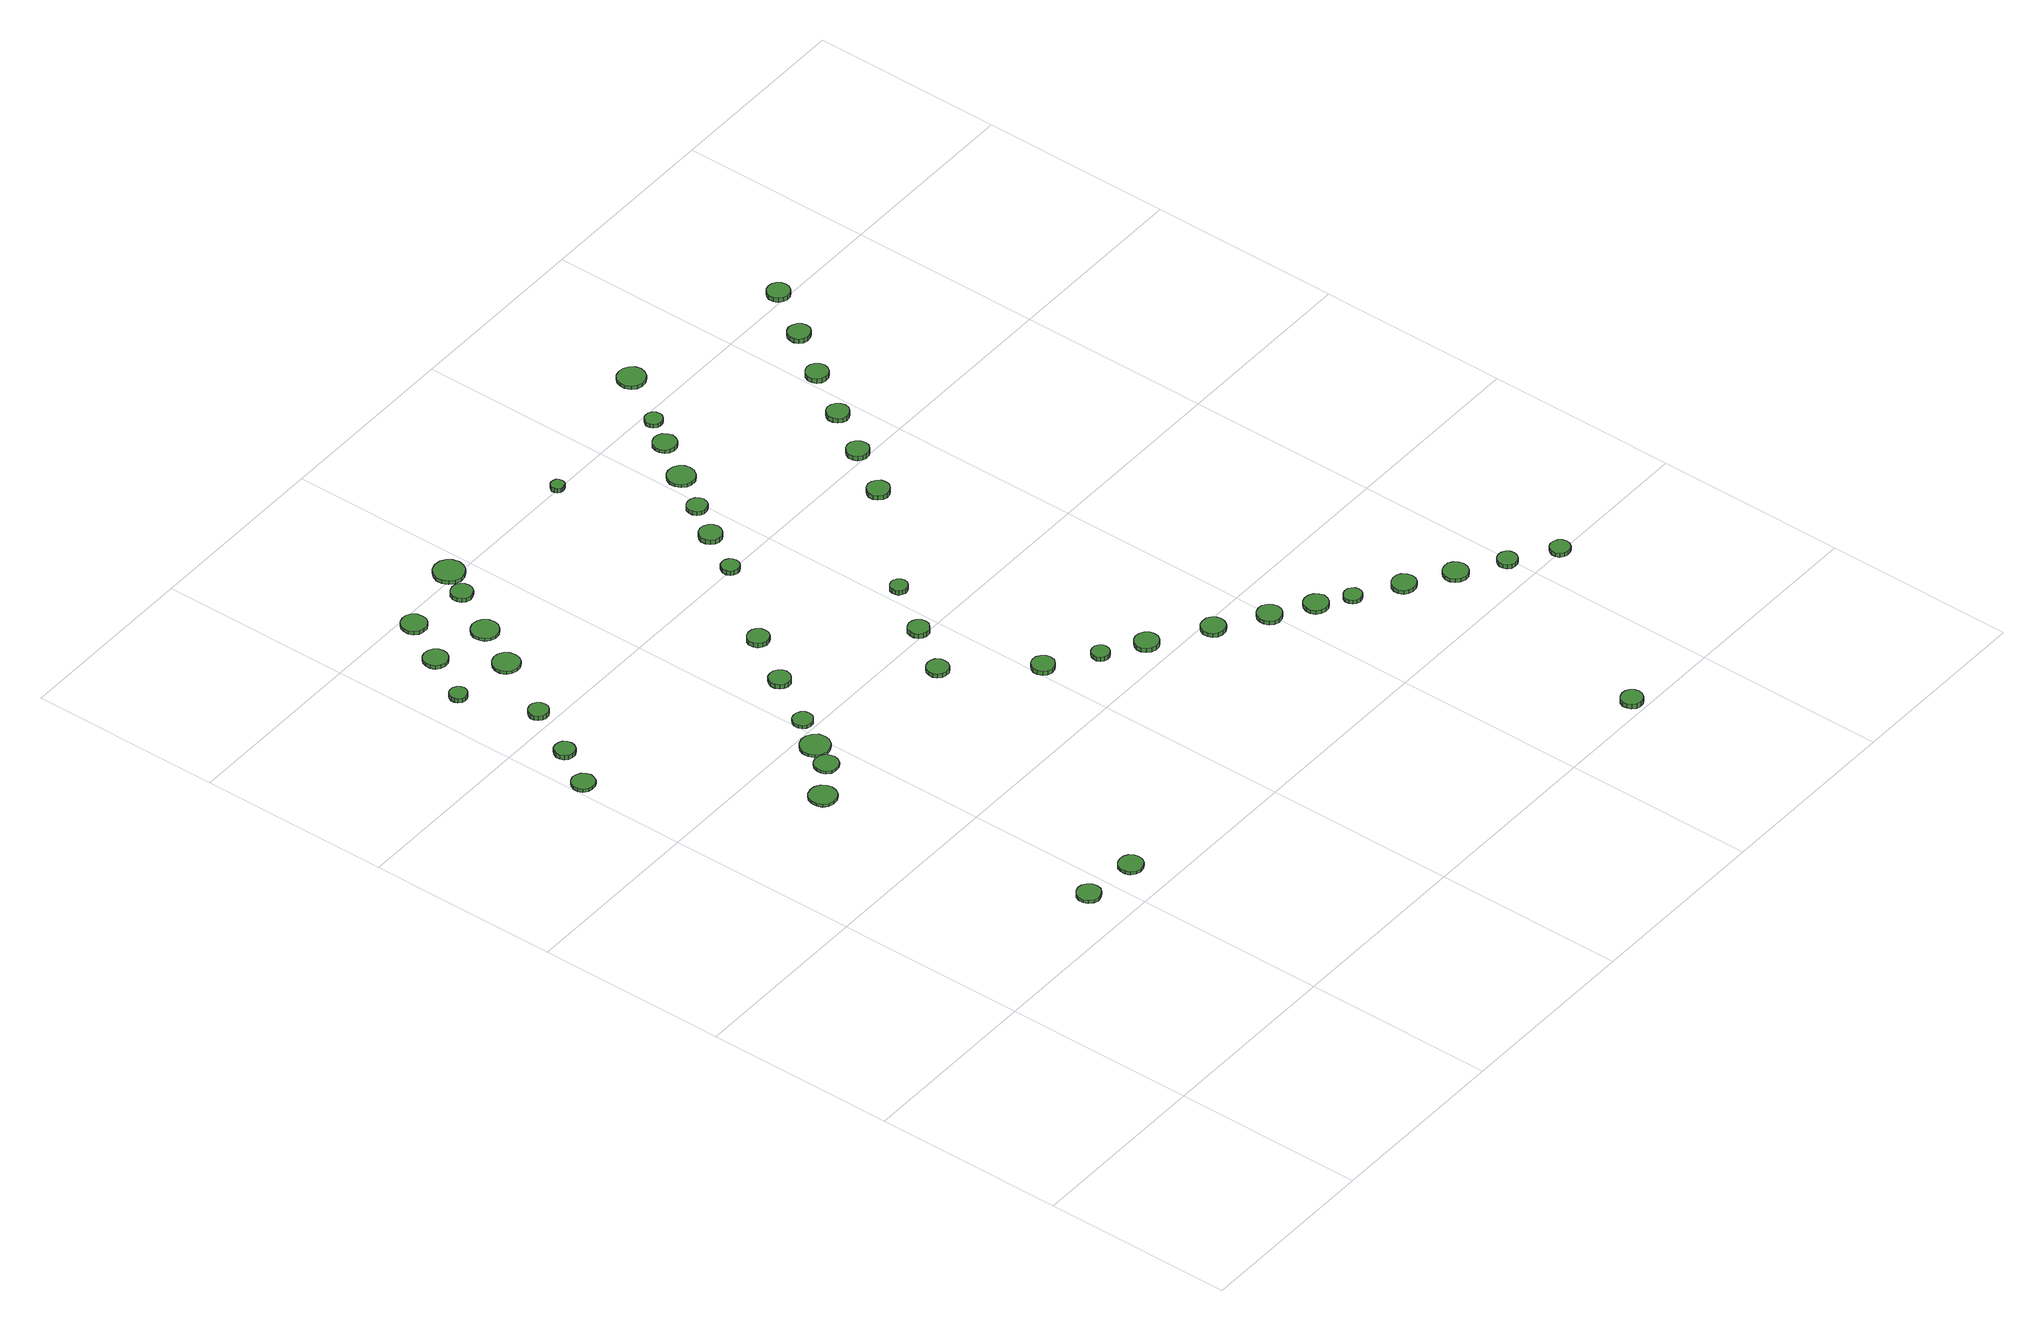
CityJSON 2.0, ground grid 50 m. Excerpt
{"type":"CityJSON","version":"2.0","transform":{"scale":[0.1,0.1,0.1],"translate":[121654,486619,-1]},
"CityObjects":{
"tree1":{"type":"SolitaryVegetationObject","attributes":{"function":"something"},"geometry":[{"type":"MultiSurface","lod":"1","boundaries":[[[0,1,2,3,4,5,6,7,8,9,10,11,12,13,14]],[[15,16,17,18,19,20,21,22,23,24,25,26,27,28,29]],[[0,29,28,1]],[[1,28,27,2]],[[2,27,26,3]],[[3,26,25,4]],[[4,25,24,5]],[[5,24,23,6]],[[6,23,22,7]],[[7,22,21,8]],[[8,21,20,9]],[[9,20,19,10]],[[10,19,18,11]],[[11,18,17,12]],[[12,17,16,13]],[[13,16,15,14]],[[14,15,29,0]]]}]},
"tree2":{"type":"SolitaryVegetationObject","attributes":{"function":"something"},"geometry":[{"type":"MultiSurface","lod":"1","boundaries":[[[30,31,32,33,34,35,36,37,38,39,40,41,42,43,44]],[[45,46,47,48,49,50,51,52,53,54,55,56,57,58,59]],[[30,59,58,31]],[[31,58,57,32]],[[32,57,56,33]],[[33,56,55,34]],[[34,55,54,35]],[[35,54,53,36]],[[36,53,52,37]],[[37,52,51,38]],[[38,51,50,39]],[[39,50,49,40]],[[40,49,48,41]],[[41,48,47,42]],[[42,47,46,43]],[[43,46,45,44]],[[44,45,59,30]]]}]},
"tree3":{"type":"SolitaryVegetationObject","attributes":{"function":"something"},"geometry":[{"type":"MultiSurface","lod":"1","boundaries":[[[60,61,62,63,64,65,66,67,68,69,70,71,72,73,74]],[[75,76,77,78,79,80,81,82,83,84,85,86,87,88,89]],[[60,89,88,61]],[[61,88,87,62]],[[62,87,86,63]],[[63,86,85,64]],[[64,85,84,65]],[[65,84,83,66]],[[66,83,82,67]],[[67,82,81,68]],[[68,81,80,69]],[[69,80,79,70]],[[70,79,78,71]],[[71,78,77,72]],[[72,77,76,73]],[[73,76,75,74]],[[74,75,89,60]]]}]},
"tree4":{"type":"SolitaryVegetationObject","attributes":{"function":"something"},"geometry":[{"type":"MultiSurface","lod":"1","boundaries":[[[90,91,92,93,94,95,96,97,98,99,100,101,102,103,104]],[[105,106,107,108,109,110,111,112,113,114,115,116,117,118,119]],[[90,119,118,91]],[[91,118,117,92]],[[92,117,116,93]],[[93,116,115,94]],[[94,115,114,95]],[[95,114,113,96]],[[96,113,112,97]],[[97,112,111,98]],[[98,111,110,99]],[[99,110,109,100]],[[100,109,108,101]],[[101,108,107,102]],[[102,107,106,103]],[[103,106,105,104]],[[104,105,119,90]]]}]},
"tree5":{"type":"SolitaryVegetationObject","attributes":{"function":"something"},"geometry":[{"type":"MultiSurface","lod":"1","boundaries":[[[120,121,122,123,124,125,126,127,128,129,130,131,132,133,134]],[[135,136,137,138,139,140,141,142,143,144,145,146,147,148,149]],[[120,149,148,121]],[[121,148,147,122]],[[122,147,146,123]],[[123,146,145,124]],[[124,145,144,125]],[[125,144,143,126]],[[126,143,142,127]],[[127,142,141,128]],[[128,141,140,129]],[[129,140,139,130]],[[130,139,138,131]],[[131,138,137,132]],[[132,137,136,133]],[[133,136,135,134]],[[134,135,149,120]]]}]},
"tree6":{"type":"SolitaryVegetationObject","attributes":{"function":"something"},"geometry":[{"type":"MultiSurface","lod":"1","boundaries":[[[150,151,152,153,154,155,156,157,158,159,160,161,162,163,164]],[[165,166,167,168,169,170,171,172,173,174,175,176,177,178,179]],[[150,179,178,151]],[[151,178,177,152]],[[152,177,176,153]],[[153,176,175,154]],[[154,175,174,155]],[[155,174,173,156]],[[156,173,172,157]],[[157,172,171,158]],[[158,171,170,159]],[[159,170,169,160]],[[160,169,168,161]],[[161,168,167,162]],[[162,167,166,163]],[[163,166,165,164]],[[164,165,179,150]]]}]},
"tree7":{"type":"SolitaryVegetationObject","attributes":{"function":"something"},"geometry":[{"type":"MultiSurface","lod":"1","boundaries":[[[180,181,182,183,184,185,186,187,188,189,190,191,192,193,194]],[[195,196,197,198,199,200,201,202,203,204,205,206,207,208,209]],[[180,209,208,181]],[[181,208,207,182]],[[182,207,206,183]],[[183,206,205,184]],[[184,205,204,185]],[[185,204,203,186]],[[186,203,202,187]],[[187,202,201,188]],[[188,201,200,189]],[[189,200,199,190]],[[190,199,198,191]],[[191,198,197,192]],[[192,197,196,193]],[[193,196,195,194]],[[194,195,209,180]]]}]},
"tree8":{"type":"SolitaryVegetationObject","attributes":{"function":"something"},"geometry":[{"type":"MultiSurface","lod":"1","boundaries":[[[210,211,212,213,214,215,216,217,218,219,220,221,222,223,224]],[[225,226,227,228,229,230,231,232,233,234,235,236,237,238,239]],[[210,239,238,211]],[[211,238,237,212]],[[212,237,236,213]],[[213,236,235,214]],[[214,235,234,215]],[[215,234,233,216]],[[216,233,232,217]],[[217,232,231,218]],[[218,231,230,219]],[[219,230,229,220]],[[220,229,228,221]],[[221,228,227,222]],[[222,227,226,223]],[[223,226,225,224]],[[224,225,239,210]]]}]},
"tree9":{"type":"SolitaryVegetationObject","attributes":{"function":"something"},"geometry":[{"type":"MultiSurface","lod":"1","boundaries":[[[240,241,242,243,244,245,246,247,248,249,250,251,252,253,254]],[[255,256,257,258,259,260,261,262,263,264,265,266,267,268,269]],[[240,269,268,241]],[[241,268,267,242]],[[242,267,266,243]],[[243,266,265,244]],[[244,265,264,245]],[[245,264,263,246]],[[246,263,262,247]],[[247,262,261,248]],[[248,261,260,249]],[[249,260,259,250]],[[250,259,258,251]],[[251,258,257,252]],[[252,257,256,253]],[[253,256,255,254]],[[254,255,269,240]]]}]},
"tree10":{"type":"SolitaryVegetationObject","attributes":{"function":"something"},"geometry":[{"type":"MultiSurface","lod":"1","boundaries":[[[270,271,272,273,274,275,276,277,278,279,280,281,282,283,284]],[[285,286,287,288,289,290,291,292,293,294,295,296,297,298,299]],[[270,299,298,271]],[[271,298,297,272]],[[272,297,296,273]],[[273,296,295,274]],[[274,295,294,275]],[[275,294,293,276]],[[276,293,292,277]],[[277,292,291,278]],[[278,291,290,279]],[[279,290,289,280]],[[280,289,288,281]],[[281,288,287,282]],[[282,287,286,283]],[[283,286,285,284]],[[284,285,299,270]]]}]},
"tree11":{"type":"SolitaryVegetationObject","attributes":{"function":"something"},"geometry":[{"type":"MultiSurface","lod":"1","boundaries":[[[300,301,302,303,304,305,306,307,308,309,310,311,312,313,314]],[[315,316,317,318,319,320,321,322,323,324,325,326,327,328,329]],[[300,329,328,301]],[[301,328,327,302]],[[302,327,326,303]],[[303,326,325,304]],[[304,325,324,305]],[[305,324,323,306]],[[306,323,322,307]],[[307,322,321,308]],[[308,321,320,309]],[[309,320,319,310]],[[310,319,318,311]],[[311,318,317,312]],[[312,317,316,313]],[[313,316,315,314]],[[314,315,329,300]]]}]},
"tree12":{"type":"SolitaryVegetationObject","attributes":{"function":"something"},"geometry":[{"type":"MultiSurface","lod":"1","boundaries":[[[330,331,332,333,334,335,336,337,338,339,340,341,342,343,344]],[[345,346,347,348,349,350,351,352,353,354,355,356,357,358,359]],[[330,359,358,331]],[[331,358,357,332]],[[332,357,356,333]],[[333,356,355,334]],[[334,355,354,335]],[[335,354,353,336]],[[336,353,352,337]],[[337,352,351,338]],[[338,351,350,339]],[[339,350,349,340]],[[340,349,348,341]],[[341,348,347,342]],[[342,347,346,343]],[[343,346,345,344]],[[344,345,359,330]]]}]},
"tree13":{"type":"SolitaryVegetationObject","attributes":{"function":"something"},"geometry":[{"type":"MultiSurface","lod":"1","boundaries":[[[360,361,362,363,364,365,366,367,368,369,370,371,372,373,374]],[[375,376,377,378,379,380,381,382,383,384,385,386,387,388,389]],[[360,389,388,361]],[[361,388,387,362]],[[362,387,386,363]],[[363,386,385,364]],[[364,385,384,365]],[[365,384,383,366]],[[366,383,382,367]],[[367,382,381,368]],[[368,381,380,369]],[[369,380,379,370]],[[370,379,378,371]],[[371,378,377,372]],[[372,377,376,373]],[[373,376,375,374]],[[374,375,389,360]]]}]},
"tree14":{"type":"SolitaryVegetationObject","attributes":{"function":"something"},"geometry":[{"type":"MultiSurface","lod":"1","boundaries":[[[390,391,392,393,394,395,396,397,398,399,400,401,402,403,404]],[[405,406,407,408,409,410,411,412,413,414,415,416,417,418,419]],[[390,419,418,391]],[[391,418,417,392]],[[392,417,416,393]],[[393,416,415,394]],[[394,415,414,395]],[[395,414,413,396]],[[396,413,412,397]],[[397,412,411,398]],[[398,411,410,399]],[[399,410,409,400]],[[400,409,408,401]],[[401,408,407,402]],[[402,407,406,403]],[[403,406,405,404]],[[404,405,419,390]]]}]},
"tree15":{"type":"SolitaryVegetationObject","attributes":{"function":"something"},"geometry":[{"type":"MultiSurface","lod":"1","boundaries":[[[420,421,422,423,424,425,426,427,428,429,430,431,432,433,434]],[[435,436,437,438,439,440,441,442,443,444,445,446,447,448,449]],[[420,449,448,421]],[[421,448,447,422]],[[422,447,446,423]],[[423,446,445,424]],[[424,445,444,425]],[[425,444,443,426]],[[426,443,442,427]],[[427,442,441,428]],[[428,441,440,429]],[[429,440,439,430]],[[430,439,438,431]],[[431,438,437,432]],[[432,437,436,433]],[[433,436,435,434]],[[434,435,449,420]]]}]},
"tree16":{"type":"SolitaryVegetationObject","attributes":{"function":"something"},"geometry":[{"type":"MultiSurface","lod":"1","boundaries":[[[450,451,452,453,454,455,456,457,458,459,460,461,462,463,464]],[[465,466,467,468,469,470,471,472,473,474,475,476,477,478,479]],[[450,479,478,451]],[[451,478,477,452]],[[452,477,476,453]],[[453,476,475,454]],[[454,475,474,455]],[[455,474,473,456]],[[456,473,472,457]],[[457,472,471,458]],[[458,471,470,459]],[[459,470,469,460]],[[460,469,468,461]],[[461,468,467,462]],[[462,467,466,463]],[[463,466,465,464]],[[464,465,479,450]]]}]},
"tree17":{"type":"SolitaryVegetationObject","attributes":{"function":"something"},"geometry":[{"type":"MultiSurface","lod":"1","boundaries":[[[480,481,482,483,484,485,486,487,488,489,490,491,492,493,494]],[[495,496,497,498,499,500,501,502,503,504,505,506,507,508,509]],[[480,509,508,481]],[[481,508,507,482]],[[482,507,506,483]],[[483,506,505,484]],[[484,505,504,485]],[[485,504,503,486]],[[486,503,502,487]],[[487,502,501,488]],[[488,501,500,489]],[[489,500,499,490]],[[490,499,498,491]],[[491,498,497,492]],[[492,497,496,493]],[[493,496,495,494]],[[494,495,509,480]]]}]},
"tree18":{"type":"SolitaryVegetationObject","attributes":{"function":"something"},"geometry":[{"type":"MultiSurface","lod":"1","boundaries":[[[510,511,512,513,514,515,516,517,518,519,520,521,522,523,524]],[[525,526,527,528,529,530,531,532,533,534,535,536,537,538,539]],[[510,539,538,511]],[[511,538,537,512]],[[512,537,536,513]],[[513,536,535,514]],[[514,535,534,515]],[[515,534,533,516]],[[516,533,532,517]],[[517,532,531,518]],[[518,531,530,519]],[[519,530,529,520]],[[520,529,528,521]],[[521,528,527,522]],[[522,527,526,523]],[[523,526,525,524]],[[524,525,539,510]]]}]},
"tree19":{"type":"SolitaryVegetationObject","attributes":{"function":"something"},"geometry":[{"type":"MultiSurface","lod":"1","boundaries":[[[540,541,542,543,544,545,546,547,548,549,550,551,552,553,554]],[[555,556,557,558,559,560,561,562,563,564,565,566,567,568,569]],[[540,569,568,541]],[[541,568,567,542]],[[542,567,566,543]],[[543,566,565,544]],[[544,565,564,545]],[[545,564,563,546]],[[546,563,562,547]],[[547,562,561,548]],[[548,561,560,549]],[[549,560,559,550]],[[550,559,558,551]],[[551,558,557,552]],[[552,557,556,553]],[[553,556,555,554]],[[554,555,569,540]]]}]},
"tree20":{"type":"SolitaryVegetationObject","attributes":{"function":"something"},"geometry":[{"type":"MultiSurface","lod":"1","boundaries":[[[570,571,572,573,574,575,576,577,578,579,580,581,582,583,584]],[[585,586,587,588,589,590,591,592,593,594,595,596,597,598,599]],[[570,599,598,571]],[[571,598,597,572]],[[572,597,596,573]],[[573,596,595,574]],[[574,595,594,575]],[[575,594,593,576]],[[576,593,592,577]],[[577,592,591,578]],[[578,591,590,579]],[[579,590,589,580]],[[580,589,588,581]],[[581,588,587,582]],[[582,587,586,583]],[[583,586,585,584]],[[584,585,599,570]]]}]},
"tree21":{"type":"SolitaryVegetationObject","attributes":{"function":"something"},"geometry":[{"type":"MultiSurface","lod":"1","boundaries":[[[600,601,602,603,604,605,606,607,608,609,610,611,612,613,614]],[[615,616,617,618,619,620,621,622,623,624,625,626,627,628,629]],[[600,629,628,601]],[[601,628,627,602]],[[602,627,626,603]],[[603,626,625,604]],[[604,625,624,605]],[[605,624,623,606]],[[606,623,622,607]],[[607,622,621,608]],[[608,621,620,609]],[[609,620,619,610]],[[610,619,618,611]],[[611,618,617,612]],[[612,617,616,613]],[[613,616,615,614]],[[614,615,629,600]]]}]},
"tree22":{"type":"SolitaryVegetationObject","attributes":{"function":"something"},"geometry":[{"type":"MultiSurface","lod":"1","boundaries":[[[630,631,632,633,634,635,636,637,638,639,640,641,642,643,644]],[[645,646,647,648,649,650,651,652,653,654,655,656,657,658,659]],[[630,659,658,631]],[[631,658,657,632]],[[632,657,656,633]],[[633,656,655,634]],[[634,655,654,635]],[[635,654,653,636]],[[636,653,652,637]],[[637,652,651,638]],[[638,651,650,639]],[[639,650,649,640]],[[640,649,648,641]],[[641,648,647,642]],[[642,647,646,643]],[[643,646,645,644]],[[644,645,659,630]]]}]},
"tree23":{"type":"SolitaryVegetationObject","attributes":{"function":"something"},"geometry":[{"type":"MultiSurface","lod":"1","boundaries":[[[660,661,662,663,664,665,666,667,668,669,670,671,672,673,674]],[[675,676,677,678,679,680,681,682,683,684,685,686,687,688,689]],[[660,689,688,661]],[[661,688,687,662]],[[662,687,686,663]],[[663,686,685,664]],[[664,685,684,665]],[[665,684,683,666]],[[666,683,682,667]],[[667,682,681,668]],[[668,681,680,669]],[[669,680,679,670]],[[670,679,678,671]],[[671,678,677,672]],[[672,677,676,673]],[[673,676,675,674]],[[674,675,689,660]]]}]},
"tree24":{"type":"SolitaryVegetationObject","attributes":{"function":"something"},"geometry":[{"type":"MultiSurface","lod":"1","boundaries":[[[690,691,692,693,694,695,696,697,698,699,700,701,702,703,704]],[[705,706,707,708,709,710,711,712,713,714,715,716,717,718,719]],[[690,719,718,691]],[[691,718,717,692]],[[692,717,716,693]],[[693,716,715,694]],[[694,715,714,695]],[[695,714,713,696]],[[696,713,712,697]],[[697,712,711,698]],[[698,711,710,699]],[[699,710,709,700]],[[700,709,708,701]],[[701,708,707,702]],[[702,707,706,703]],[[703,706,705,704]],[[704,705,719,690]]]}]},
"tree25":{"type":"SolitaryVegetationObject","attributes":{"function":"something"},"geometry":[{"type":"MultiSurface","lod":"1","boundaries":[[[720,721,722,723,724,725,726,727,728,729,730,731,732,733,734]],[[735,736,737,738,739,740,741,742,743,744,745,746,747,748,749]],[[720,749,748,721]],[[721,748,747,722]],[[722,747,746,723]],[[723,746,745,724]],[[724,745,744,725]],[[725,744,743,726]],[[726,743,742,727]],[[727,742,741,728]],[[728,741,740,729]],[[729,740,739,730]],[[730,739,738,731]],[[731,738,737,732]],[[732,737,736,733]],[[733,736,735,734]],[[734,735,749,720]]]}]},
"tree26":{"type":"SolitaryVegetationObject","attributes":{"function":"something"},"geometry":[{"type":"MultiSurface","lod":"1","boundaries":[[[750,751,752,753,754,755,756,757,758,759,760,761,762,763,764]],[[765,766,767,768,769,770,771,772,773,774,775,776,777,778,779]],[[750,779,778,751]],[[751,778,777,752]],[[752,777,776,753]],[[753,776,775,754]],[[754,775,774,755]],[[755,774,773,756]],[[756,773,772,757]],[[757,772,771,758]],[[758,771,770,759]],[[759,770,769,760]],[[760,769,768,761]],[[761,768,767,762]],[[762,767,766,763]],[[763,766,765,764]],[[764,765,779,750]]]}]},
"tree27":{"type":"SolitaryVegetationObject","attributes":{"function":"something"},"geometry":[{"type":"MultiSurface","lod":"1","boundaries":[[[780,781,782,783,784,785,786,787,788,789,790,791,792,793,794]],[[795,796,797,798,799,800,801,802,803,804,805,806,807,808,809]],[[780,809,808,781]],[[781,808,807,782]],[[782,807,806,783]],[[783,806,805,784]],[[784,805,804,785]],[[785,804,803,786]],[[786,803,802,787]],[[787,802,801,788]],[[788,801,800,789]],[[789,800,799,790]],[[790,799,798,791]],[[791,798,797,792]],[[792,797,796,793]],[[793,796,795,794]],[[794,795,809,780]]]}]},
"tree28":{"type":"SolitaryVegetationObject","attributes":{"function":"something"},"geometry":[{"type":"MultiSurface","lod":"1","boundaries":[[[810,811,812,813,814,815,816,817,818,819,820,821,822,823,824]],[[825,826,827,828,829,830,831,832,833,834,835,836,837,838,839]],[[810,839,838,811]],[[811,838,837,812]],[[812,837,836,813]],[[813,836,835,814]],[[814,835,834,815]],[[815,834,833,816]],[[816,833,832,817]],[[817,832,831,818]],[[818,831,830,819]],[[819,830,829,820]],[[820,829,828,821]],[[821,828,827,822]],[[822,827,826,823]],[[823,826,825,824]],[[824,825,839,810]]]}]},
"tree29":{"type":"SolitaryVegetationObject","attributes":{"function":"something"},"geometry":[{"type":"MultiSurface","lod":"1","boundaries":[[[840,841,842,843,844,845,846,847,848,849,850,851,852,853,854]],[[855,856,857,858,859,860,861,862,863,864,865,866,867,868,869]],[[840,869,868,841]],[[841,868,867,842]],[[842,867,866,843]],[[843,866,865,844]],[[844,865,864,845]],[[845,864,863,846]],[[846,863,862,847]],[[847,862,861,848]],[[848,861,860,849]],[[849,860,859,850]],[[850,859,858,851]],[[851,858,857,852]],[[852,857,856,853]],[[853,856,855,854]],[[854,855,869,840]]]}]},
"tree30":{"type":"SolitaryVegetationObject","attributes":{"function":"something"},"geometry":[{"type":"MultiSurface","lod":"1","boundaries":[[[870,871,872,873,874,875,876,877,878,879,880,881,882,883,884]],[[885,886,887,888,889,890,891,892,893,894,895,896,897,898,899]],[[870,899,898,871]],[[871,898,897,872]],[[872,897,896,873]],[[873,896,895,874]],[[874,895,894,875]],[[875,894,893,876]],[[876,893,892,877]],[[877,892,891,878]],[[878,891,890,879]],[[879,890,889,880]],[[880,889,888,881]],[[881,888,887,882]],[[882,887,886,883]],[[883,886,885,884]],[[884,885,899,870]]]}]},
"tree31":{"type":"SolitaryVegetationObject","attributes":{"function":"something"},"geometry":[{"type":"MultiSurface","lod":"1","boundaries":[[[900,901,902,903,904,905,906,907,908,909,910,911,912,913,914]],[[915,916,917,918,919,920,921,922,923,924,925,926,927,928,929]],[[900,929,928,901]],[[901,928,927,902]],[[902,927,926,903]],[[903,926,925,904]],[[904,925,924,905]],[[905,924,923,906]],[[906,923,922,907]],[[907,922,921,908]],[[908,921,920,909]],[[909,920,919,910]],[[910,919,918,911]],[[911,918,917,912]],[[912,917,916,913]],[[913,916,915,914]],[[914,915,929,900]]]}]},
"tree32":{"type":"SolitaryVegetationObject","attributes":{"function":"something"},"geometry":[{"type":"MultiSurface","lod":"1","boundaries":[[[930,931,932,933,934,935,936,937,938,939,940,941,942,943,944]],[[945,946,947,948,949,950,951,952,953,954,955,956,957,958,959]],[[930,959,958,931]],[[931,958,957,932]],[[932,957,956,933]],[[933,956,955,934]],[[934,955,954,935]],[[935,954,953,936]],[[936,953,952,937]],[[937,952,951,938]],[[938,951,950,939]],[[939,950,949,940]],[[940,949,948,941]],[[941,948,947,942]],[[942,947,946,943]],[[943,946,945,944]],[[944,945,959,930]]]}]},
"tree33":{"type":"SolitaryVegetationObject","attributes":{"function":"something"},"geometry":[{"type":"MultiSurface","lod":"1","boundaries":[[[960,961,962,963,964,965,966,967,968,969,970,971,972,973,974]],[[975,976,977,978,979,980,981,982,983,984,985,986,987,988,989]],[[960,989,988,961]],[[961,988,987,962]],[[962,987,986,963]],[[963,986,985,964]],[[964,985,984,965]],[[965,984,983,966]],[[966,983,982,967]],[[967,982,981,968]],[[968,981,980,969]],[[969,980,979,970]],[[970,979,978,971]],[[971,978,977,972]],[[972,977,976,973]],[[973,976,975,974]],[[974,975,989,960]]]}]},
"tree34":{"type":"SolitaryVegetationObject","attributes":{"function":"something"},"geometry":[{"type":"MultiSurface","lod":"1","boundaries":[[[990,991,992,993,994,995,996,997,998,999,1000,1001,1002,1003,1004]],[[1005,1006,1007,1008,1009,1010,1011,1012,1013,1014,1015,1016,1017,1018,1019]],[[990,1019,1018,991]],[[991,1018,1017,992]],[[992,1017,1016,993]],[[993,1016,1015,994]],[[994,1015,1014,995]],[[995,1014,1013,996]],[[996,1013,1012,997]],[[997,1012,1011,998]],[[998,1011,1010,999]],[[999,1010,1009,1000]],[[1000,1009,1008,1001]],[[1001,1008,1007,1002]],[[1002,1007,1006,1003]],[[1003,1006,1005,1004]],[[1004,1005,1019,990]]]}]},
"tree35":{"type":"SolitaryVegetationObject","attributes":{"function":"something"},"geometry":[{"type":"MultiSurface","lod":"1","boundaries":[[[1020,1021,1022,1023,1024,1025,1026,1027,1028,1029,1030,1031,1032,1033,1034]],[[1035,1036,1037,1038,1039,1040,1041,1042,1043,1044,1045,1046,1047,1048,1049]],[[1020,1049,1048,1021]],[[1021,1048,1047,1022]],[[1022,1047,1046,1023]],[[1023,1046,1045,1024]],[[1024,1045,1044,1025]],[[1025,1044,1043,1026]],[[1026,1043,1042,1027]],[[1027,1042,1041,1028]],[[1028,1041,1040,1029]],[[1029,1040,1039,1030]],[[1030,1039,1038,1031]],[[1031,1038,1037,1032]],[[1032,1037,1036,1033]],[[1033,1036,1035,1034]],[[1034,1035,1049,1020]]]}]},
"tree36":{"type":"SolitaryVegetationObject","attributes":{"function":"something"},"geometry":[{"type":"MultiSurface","lod":"1","boundaries":[[[1050,1051,1052,1053,1054,1055,1056,1057,1058,1059,1060,1061,1062,1063,1064]],[[1065,1066,1067,1068,1069,1070,1071,1072,1073,1074,1075,1076,1077,1078,1079]],[[1050,1079,1078,1051]],[[1051,1078,1077,1052]],[[1052,1077,1076,1053]],[[1053,1076,1075,1054]],[[1054,1075,1074,1055]],[[1055,1074,1073,1056]],[[1056,1073,1072,1057]],[[1057,1072,1071,1058]],[[1058,1071,1070,1059]],[[1059,1070,1069,1060]],[[1060,1069,1068,1061]],[[1061,1068,1067,1062]],[[1062,1067,1066,1063]],[[1063,1066,1065,1064]],[[1064,1065,1079,1050]]]}]},
"tree37":{"type":"SolitaryVegetationObject","attributes":{"function":"something"},"geometry":[{"type":"MultiSurface","lod":"1","boundaries":[[[1080,1081,1082,1083,1084,1085,1086,1087,1088,1089,1090,1091,1092,1093,1094]],[[1095,1096,1097,1098,1099,1100,1101,1102,1103,1104,1105,1106,1107,1108,1109]],[[1080,1109,1108,1081]],[[1081,1108,1107,1082]],[[1082,1107,1106,1083]],[[1083,1106,1105,1084]],[[1084,1105,1104,1085]],[[1085,1104,1103,1086]],[[1086,1103,1102,1087]],[[1087,1102,1101,1088]],[[1088,1101,1100,1089]],[[1089,1100,1099,1090]],[[1090,1099,1098,1091]],[[1091,1098,1097,1092]],[[1092,1097,1096,1093]],[[1093,1096,1095,1094]],[[1094,1095,1109,1080]]]}]},
"tree38":{"type":"SolitaryVegetationObject","attributes":{"function":"something"},"geometry":[{"type":"MultiSurface","lod":"1","boundaries":[[[1110,1111,1112,1113,1114,1115,1116,1117,1118,1119,1120,1121,1122,1123,1124]],[[1125,1126,1127,1128,1129,1130,1131,1132,1133,1134,1135,1136,1137,1138,1139]],[[1110,1139,1138,1111]],[[1111,1138,1137,1112]],[[1112,1137,1136,1113]],[[1113,1136,1135,1114]],[[1114,1135,1134,1115]],[[1115,1134,1133,1116]],[[1116,1133,1132,1117]],[[1117,1132,1131,1118]],[[1118,1131,1130,1119]],[[1119,1130,1129,1120]],[[1120,1129,1128,1121]],[[1121,1128,1127,1122]],[[1122,1127,1126,1123]],[[1123,1126,1125,1124]],[[1124,1125,1139,1110]]]}]},
"tree39":{"type":"SolitaryVegetationObject","attributes":{"function":"something"},"geometry":[{"type":"MultiSurface","lod":"1","boundaries":[[[1140,1141,1142,1143,1144,1145,1146,1147,1148,1149,1150,1151,1152,1153,1154]],[[1155,1156,1157,1158,1159,1160,1161,1162,1163,1164,1165,1166,1167,1168,1169]],[[1140,1169,1168,1141]],[[1141,1168,1167,1142]],[[1142,1167,1166,1143]],[[1143,1166,1165,1144]],[[1144,1165,1164,1145]],[[1145,1164,1163,1146]],[[1146,1163,1162,1147]],[[1147,1162,1161,1148]],[[1148,1161,1160,1149]],[[1149,1160,1159,1150]],[[1150,1159,1158,1151]],[[1151,1158,1157,1152]],[[1152,1157,1156,1153]],[[1153,1156,1155,1154]],[[1154,1155,1169,1140]]]}]},
"tree40":{"type":"SolitaryVegetationObject","attributes":{"function":"something"},"geometry":[{"type":"MultiSurface","lod":"1","boundaries":[[[1170,1171,1172,1173,1174,1175,1176,1177,1178,1179,1180,1181,1182,1183,1184]],[[1185,1186,1187,1188,1189,1190,1191,1192,1193,1194,1195,1196,1197,1198,1199]],[[1170,1199,1198,1171]],[[1171,1198,1197,1172]],[[1172,1197,1196,1173]],[[1173,1196,1195,1174]],[[1174,1195,1194,1175]],[[1175,1194,1193,1176]],[[1176,1193,1192,1177]],[[1177,1192,1191,1178]],[[1178,1191,1190,1179]],[[1179,1190,1189,1180]],[[1180,1189,1188,1181]],[[1181,1188,1187,1182]],[[1182,1187,1186,1183]],[[1183,1186,1185,1184]],[[1184,1185,1199,1170]]]}]},
"tree41":{"type":"SolitaryVegetationObject","attributes":{"function":"something"},"geometry":[{"type":"MultiSurface","lod":"1","boundaries":[[[1200,1201,1202,1203,1204,1205,1206,1207,1208,1209,1210,1211,1212,1213,1214]],[[1215,1216,1217,1218,1219,1220,1221,1222,1223,1224,1225,1226,1227,1228,1229]],[[1200,1229,1228,1201]],[[1201,1228,1227,1202]],[[1202,1227,1226,1203]],[[1203,1226,1225,1204]],[[1204,1225,1224,1205]],[[1205,1224,1223,1206]],[[1206,1223,1222,1207]],[[1207,1222,1221,1208]],[[1208,1221,1220,1209]],[[1209,1220,1219,1210]],[[1210,1219,1218,1211]],[[1211,1218,1217,1212]],[[1212,1217,1216,1213]],[[1213,1216,1215,1214]],[[1214,1215,1229,1200]]]}]},
"tree42":{"type":"SolitaryVegetationObject","attributes":{"function":"something"},"geometry":[{"type":"MultiSurface","lod":"1","boundaries":[[[1230,1231,1232,1233,1234,1235,1236,1237,1238,1239,1240,1241,1242,1243,1244]],[[1245,1246,1247,1248,1249,1250,1251,1252,1253,1254,1255,1256,1257,1258,1259]],[[1230,1259,1258,1231]],[[1231,1258,1257,1232]],[[1232,1257,1256,1233]],[[1233,1256,1255,1234]],[[1234,1255,1254,1235]],[[1235,1254,1253,1236]],[[1236,1253,1252,1237]],[[1237,1252,1251,1238]],[[1238,1251,1250,1239]],[[1239,1250,1249,1240]],[[1240,1249,1248,1241]],[[1241,1248,1247,1242]],[[1242,1247,1246,1243]],[[1243,1246,1245,1244]],[[1244,1245,1259,1230]]]}]},
"tree43":{"type":"SolitaryVegetationObject","attributes":{"function":"something"},"geometry":[{"type":"MultiSurface","lod":"1","boundaries":[[[1260,1261,1262,1263,1264,1265,1266,1267,1268,1269,1270,1271,1272,1273,1274]],[[1275,1276,1277,1278,1279,1280,1281,1282,1283,1284,1285,1286,1287,1288,1289]],[[1260,1289,1288,1261]],[[1261,1288,1287,1262]],[[1262,1287,1286,1263]],[[1263,1286,1285,1264]],[[1264,1285,1284,1265]],[[1265,1284,1283,1266]],[[1266,1283,1282,1267]],[[1267,1282,1281,1268]],[[1268,1281,1280,1269]],[[1269,1280,1279,1270]],[[1270,1279,1278,1271]],[[1271,1278,1277,1272]],[[1272,1277,1276,1273]],[[1273,1276,1275,1274]],[[1274,1275,1289,1260]]]}]},
"tree44":{"type":"SolitaryVegetationObject","attributes":{"function":"something"},"geometry":[{"type":"MultiSurface","lod":"1","boundaries":[[[1290,1291,1292,1293,1294,1295,1296,1297,1298,1299,1300,1301,1302,1303,1304]],[[1305,1306,1307,1308,1309,1310,1311,1312,1313,1314,1315,1316,1317,1318,1319]],[[1290,1319,1318,1291]],[[1291,1318,1317,1292]],[[1292,1317,1316,1293]],[[1293,1316,1315,1294]],[[1294,1315,1314,1295]],[[1295,1314,1313,1296]],[[1296,1313,1312,1297]],[[1297,1312,1311,1298]],[[1298,1311,1310,1299]],[[1299,1310,1309,1300]],[[1300,1309,1308,1301]],[[1301,1308,1307,1302]],[[1302,1307,1306,1303]],[[1303,1306,1305,1304]],[[1304,1305,1319,1290]]]}]},
"tree45":{"type":"SolitaryVegetationObject","attributes":{"function":"something"},"geometry":[{"type":"MultiSurface","lod":"1","boundaries":[[[1320,1321,1322,1323,1324,1325,1326,1327,1328,1329,1330,1331,1332,1333,1334]],[[1335,1336,1337,1338,1339,1340,1341,1342,1343,1344,1345,1346,1347,1348,1349]],[[1320,1349,1348,1321]],[[1321,1348,1347,1322]],[[1322,1347,1346,1323]],[[1323,1346,1345,1324]],[[1324,1345,1344,1325]],[[1325,1344,1343,1326]],[[1326,1343,1342,1327]],[[1327,1342,1341,1328]],[[1328,1341,1340,1329]],[[1329,1340,1339,1330]],[[1330,1339,1338,1331]],[[1331,1338,1337,1332]],[[1332,1337,1336,1333]],[[1333,1336,1335,1334]],[[1334,1335,1349,1320]]]}]},
"tree46":{"type":"SolitaryVegetationObject","attributes":{"function":"something"},"geometry":[{"type":"MultiSurface","lod":"1","boundaries":[[[1350,1351,1352,1353,1354,1355,1356,1357,1358,1359,1360,1361,1362,1363,1364]],[[1365,1366,1367,1368,1369,1370,1371,1372,1373,1374,1375,1376,1377,1378,1379]],[[1350,1379,1378,1351]],[[1351,1378,1377,1352]],[[1352,1377,1376,1353]],[[1353,1376,1375,1354]],[[1354,1375,1374,1355]],[[1355,1374,1373,1356]],[[1356,1373,1372,1357]],[[1357,1372,1371,1358]],[[1358,1371,1370,1359]],[[1359,1370,1369,1360]],[[1360,1369,1368,1361]],[[1361,1368,1367,1362]],[[1362,1367,1366,1363]],[[1363,1366,1365,1364]],[[1364,1365,1379,1350]]]}]},
"tree47":{"type":"SolitaryVegetationObject","attributes":{"function":"something"},"geometry":[{"type":"MultiSurface","lod":"1","boundaries":[[[1380,1381,1382,1383,1384,1385,1386,1387,1388,1389,1390,1391,1392,1393,1394]],[[1395,1396,1397,1398,1399,1400,1401,1402,1403,1404,1405,1406,1407,1408,1409]],[[1380,1409,1408,1381]],[[1381,1408,1407,1382]],[[1382,1407,1406,1383]],[[1383,1406,1405,1384]],[[1384,1405,1404,1385]],[[1385,1404,1403,1386]],[[1386,1403,1402,1387]],[[1387,1402,1401,1388]],[[1388,1401,1400,1389]],[[1389,1400,1399,1390]],[[1390,1399,1398,1391]],[[1391,1398,1397,1392]],[[1392,1397,1396,1393]],[[1393,1396,1395,1394]],[[1394,1395,1409,1380]]]}]}
},
"vertices":[
[61,1802,17],[58,1814,17],[51,1824,17],[41,1830,17],[28,1832,17],[17,1828,17],[7,1819,17],[2,1808,17],[2,1796,17],[7,1785,17],[17,1776,17],[28,1773,17],[41,1774,17],[51,1780,17],[58,1790,17],[58,1790,8],[51,1780,8],[41,1774,8],[28,1773,8],[17,1776,8],[7,1785,8],[2,1796,8],[2,1808,8],[7,1819,8],[17,1828,8],[28,1832,8],[41,1830,8],[51,1824,8],[58,1814,8],[61,1802,8],
[469,619,17],[467,631,17],[459,641,17],[448,648,17],[436,649,17],[424,645,17],[414,637,17],[409,625,17],[409,612,17],[414,601,17],[424,592,17],[436,588,17],[448,590,17],[459,596,17],[467,606,17],[467,606,8],[459,596,8],[448,590,8],[436,588,8],[424,592,8],[414,601,8],[409,612,8],[409,625,8],[414,637,8],[424,645,8],[436,649,8],[448,648,8],[459,641,8],[467,631,8],[469,619,8],
[118,1904,24],[115,1915,24],[109,1924,24],[99,1929,24],[89,1930,24],[78,1927,24],[70,1919,24],[66,1909,24],[66,1899,24],[70,1889,24],[78,1881,24],[89,1878,24],[99,1879,24],[109,1884,24],[115,1893,24],[115,1893,11],[109,1884,11],[99,1879,11],[89,1878,11],[78,1881,11],[70,1889,11],[66,1899,11],[66,1909,11],[70,1919,11],[78,1927,11],[89,1930,11],[99,1929,11],[109,1924,11],[115,1915,11],[118,1904,11],
[371,1327,17],[368,1341,17],[360,1353,17],[347,1361,17],[332,1362,17],[318,1358,17],[307,1348,17],[302,1334,17],[302,1320,17],[307,1306,17],[318,1297,17],[332,1292,17],[347,1294,17],[360,1301,17],[368,1313,17],[368,1313,9],[360,1301,9],[347,1294,9],[332,1292,9],[318,1297,9],[307,1306,9],[302,1320,9],[302,1334,9],[307,1348,9],[318,1358,9],[332,1362,9],[347,1361,9],[360,1353,9],[368,1341,9],[371,1327,9],
[612,604,17],[610,617,17],[602,628,17],[591,634,17],[578,635,17],[566,631,17],[556,623,17],[551,611,17],[551,598,17],[556,586,17],[566,577,17],[578,573,17],[591,575,17],[602,581,17],[610,592,17],[610,592,8],[602,581,8],[591,575,8],[578,573,8],[566,577,8],[556,586,8],[551,598,8],[551,611,8],[556,623,8],[566,631,8],[578,635,8],[591,634,8],[602,628,8],[610,617,8],[612,604,8],
[125,2228,20],[123,2237,20],[117,2244,20],[109,2249,20],[100,2250,20],[91,2247,20],[84,2241,20],[81,2232,20],[81,2223,20],[84,2215,20],[91,2208,20],[100,2206,20],[109,2207,20],[117,2211,20],[123,2219,20],[123,2219,7],[117,2211,7],[109,2207,7],[100,2206,7],[91,2208,7],[84,2215,7],[81,2223,7],[81,2232,7],[84,2241,7],[91,2247,7],[100,2250,7],[109,2249,7],[117,2244,7],[123,2237,7],[125,2228,7],
[190,2038,25],[188,2049,25],[182,2057,25],[172,2063,25],[162,2064,25],[152,2060,25],[144,2053,25],[139,2043,25],[139,2033,25],[144,2023,25],[152,2016,25],[162,2013,25],[172,2014,25],[182,2019,25],[188,2028,25],[188,2028,12],[182,2019,12],[172,2014,12],[162,2013,12],[152,2016,12],[144,2023,12],[139,2033,12],[139,2043,12],[144,2053,12],[152,2060,12],[162,2064,12],[172,2063,12],[182,2057,12],[188,2049,12],[190,2038,12],
[464,1392,15],[461,1405,15],[454,1415,15],[443,1421,15],[430,1423,15],[418,1419,15],[408,1410,15],[403,1398,15],[403,1386,15],[408,1374,15],[418,1365,15],[430,1362,15],[443,1363,15],[454,1369,15],[461,1380,15],[461,1380,8],[454,1369,8],[443,1363,8],[430,1362,8],[418,1365,8],[408,1374,8],[403,1386,8],[403,1398,8],[408,1410,8],[418,1419,8],[430,1423,8],[443,1421,8],[454,1415,8],[461,1405,8],[464,1392,8],
[204,2350,17],[202,2362,17],[194,2373,17],[183,2379,17],[170,2381,17],[158,2377,17],[148,2368,17],[143,2356,17],[143,2343,17],[148,2331,17],[158,2323,17],[170,2319,17],[183,2320,17],[194,2327,17],[202,2337,17],[202,2337,7],[194,2327,7],[183,2320,7],[170,2319,7],[158,2323,7],[148,2331,7],[143,2343,7],[143,2356,7],[148,2368,7],[158,2377,7],[170,2381,7],[183,2379,7],[194,2373,7],[202,2362,7],[204,2350,7],
[507,1453,16],[504,1469,16],[494,1481,16],[481,1489,16],[465,1491,16],[450,1486,16],[438,1475,16],[432,1461,16],[432,1445,16],[438,1431,16],[450,1420,16],[465,1415,16],[481,1417,16],[494,1425,16],[504,1438,16],[504,1438,8],[494,1425,8],[481,1417,8],[465,1415,8],[450,1420,8],[438,1431,8],[432,1445,8],[432,1461,8],[438,1475,8],[450,1486,8],[465,1491,8],[481,1489,8],[494,1481,8],[504,1469,8],[507,1453,8],
[297,2209,16],[294,2223,16],[286,2235,16],[273,2242,16],[259,2244,16],[245,2239,16],[234,2229,16],[228,2216,16],[228,2202,16],[234,2188,16],[245,2179,16],[259,2174,16],[273,2176,16],[286,2183,16],[294,2195,16],[294,2195,8],[286,2183,8],[273,2176,8],[259,2174,8],[245,2179,8],[234,2188,8],[228,2202,8],[228,2216,8],[234,2229,8],[245,2239,8],[259,2244,8],[273,2242,8],[286,2235,8],[294,2223,8],[297,2209,8],
[274,2467,16],[272,2480,16],[264,2491,16],[252,2498,16],[239,2499,16],[226,2495,16],[216,2486,16],[211,2474,16],[211,2460,16],[216,2448,16],[226,2439,16],[239,2435,16],[252,2436,16],[264,2443,16],[272,2454,16],[272,2454,6],[264,2443,6],[252,2436,6],[239,2435,6],[226,2439,6],[216,2448,6],[211,2460,6],[211,2474,6],[216,2486,6],[226,2495,6],[239,2499,6],[252,2498,6],[264,2491,6],[272,2480,6],[274,2467,6],
[550,1533,17],[548,1543,17],[541,1552,17],[532,1557,17],[521,1558,17],[511,1555,17],[503,1548,17],[499,1538,17],[499,1527,17],[503,1518,17],[511,1510,17],[521,1507,17],[532,1508,17],[541,1514,17],[548,1522,17],[548,1522,8],[541,1514,8],[532,1508,8],[521,1507,8],[511,1510,8],[503,1518,8],[499,1527,8],[499,1538,8],[503,1548,8],[511,1555,8],[521,1558,8],[532,1557,8],[541,1552,8],[548,1543,8],[550,1533,8],
[362,2322,15],[359,2336,15],[350,2348,15],[338,2355,15],[323,2357,15],[310,2352,15],[299,2342,15],[293,2329,15],[293,2315,15],[299,2301,15],[310,2292,15],[323,2287,15],[338,2289,15],[350,2296,15],[359,2308,15],[359,2308,7],[350,2296,7],[338,2289,7],[323,2287,7],[310,2292,7],[299,2301,7],[293,2315,7],[293,2329,7],[299,2342,7],[310,2352,7],[323,2357,7],[338,2355,7],[350,2348,7],[359,2336,7],[362,2322,7],
[634,1664,21],[631,1675,21],[624,1684,21],[615,1690,21],[603,1691,21],[592,1688,21],[584,1680,21],[579,1669,21],[579,1658,21],[584,1647,21],[592,1640,21],[603,1636,21],[615,1637,21],[624,1643,21],[631,1652,21],[631,1652,8],[624,1643,8],[615,1637,8],[603,1636,8],[592,1640,8],[584,1647,8],[579,1658,8],[579,1669,8],[584,1680,8],[592,1688,8],[603,1691,8],[615,1690,8],[624,1684,8],[631,1675,8],[634,1664,8],
[428,2447,17],[426,2458,17],[419,2468,17],[409,2474,17],[397,2475,17],[386,2471,17],[378,2464,17],[373,2453,17],[373,2441,17],[378,2431,17],[386,2423,17],[397,2419,17],[409,2421,17],[419,2426,17],[426,2436,17],[426,2436,6],[419,2426,6],[409,2421,6],[397,2419,6],[386,2423,6],[378,2431,6],[373,2441,6],[373,2453,6],[378,2464,6],[386,2471,6],[397,2475,6],[409,2474,6],[419,2468,6],[426,2458,6],[428,2447,6],
[481,2517,17],[477,2533,17],[468,2546,17],[454,2554,17],[437,2556,17],[422,2551,17],[410,2540,17],[403,2525,17],[403,2509,17],[410,2494,17],[422,2483,17],[437,2478,17],[454,2480,17],[468,2488,17],[477,2501,17],[477,2501,6],[468,2488,6],[454,2480,6],[437,2478,6],[422,2483,6],[410,2494,6],[403,2509,6],[403,2525,6],[410,2540,6],[422,2551,6],[437,2556,6],[454,2554,6],[468,2546,6],[477,2533,6],[481,2517,6],
[714,1790,28],[712,1801,28],[705,1810,28],[695,1816,28],[684,1817,28],[673,1814,28],[664,1806,28],[659,1796,28],[659,1784,28],[664,1774,28],[673,1766,28],[684,1762,28],[695,1764,28],[705,1769,28],[712,1779,28],[712,1779,15],[705,1769,15],[695,1764,15],[684,1762,15],[673,1766,15],[664,1774,15],[659,1784,15],[659,1796,15],[664,1806,15],[673,1814,15],[684,1817,15],[695,1816,15],[705,1810,15],[712,1801,15],[714,1790,15],
[893,1396,19],[891,1407,19],[884,1417,19],[874,1422,19],[862,1424,19],[851,1420,19],[842,1412,19],[838,1402,19],[838,1390,19],[842,1379,19],[851,1372,19],[862,1368,19],[874,1369,19],[884,1375,19],[891,1384,19],[891,1384,7],[884,1375,7],[874,1369,7],[862,1368,7],[851,1372,7],[842,1379,7],[838,1390,7],[838,1402,7],[842,1412,7],[851,1420,7],[862,1424,7],[874,1422,7],[884,1417,7],[891,1407,7],[893,1396,7],
[1054,1207,19],[1052,1219,19],[1044,1229,19],[1034,1235,19],[1021,1236,19],[1010,1232,19],[1001,1224,19],[996,1213,19],[996,1201,19],[1001,1189,19],[1010,1181,19],[1021,1177,19],[1034,1179,19],[1044,1185,19],[1052,1195,19],[1052,1195,7],[1044,1185,7],[1034,1179,7],[1021,1177,7],[1010,1181,7],[1001,1189,7],[996,1201,7],[996,1213,7],[1001,1224,7],[1010,1232,7],[1021,1236,7],[1034,1235,7],[1044,1229,7],[1052,1219,7],[1054,1207,7],
[977,1518,20],[975,1529,20],[968,1538,20],[959,1543,20],[947,1545,20],[937,1541,20],[928,1534,20],[924,1523,20],[924,1512,20],[928,1502,20],[937,1494,20],[947,1491,20],[959,1492,20],[968,1498,20],[975,1507,20],[975,1507,7],[968,1498,7],[959,1492,7],[947,1491,7],[937,1494,7],[928,1502,7],[924,1512,7],[924,1523,7],[928,1534,7],[937,1541,7],[947,1545,7],[959,1543,7],[968,1538,7],[975,1529,7],[977,1518,7],
[871,1997,30],[869,2006,30],[863,2014,30],[855,2019,30],[846,2020,30],[836,2017,30],[829,2010,30],[826,2002,30],[826,1992,30],[829,1983,30],[836,1977,30],[846,1974,30],[855,1975,30],[863,1980,30],[869,1987,30],[869,1987,17],[863,1980,17],[855,1975,17],[846,1974,17],[836,1977,17],[829,1983,17],[826,1992,17],[826,2002,17],[829,2010,17],[836,2017,17],[846,2020,17],[855,2019,17],[863,2014,17],[869,2006,17],[871,1997,17],
[1165,1127,19],[1163,1136,19],[1158,1144,19],[1149,1149,19],[1140,1150,19],[1131,1147,19],[1124,1140,19],[1120,1132,19],[1120,1122,19],[1124,1114,19],[1131,1107,19],[1140,1104,19],[1149,1105,19],[1158,1110,19],[1163,1118,19],[1163,1118,7],[1158,1110,7],[1149,1105,7],[1140,1104,7],[1131,1107,7],[1124,1114,7],[1120,1122,7],[1120,1132,7],[1124,1140,7],[1131,1147,7],[1140,1150,7],[1149,1149,7],[1158,1144,7],[1163,1136,7],[1165,1127,7],
[1060,1644,24],[1059,1653,24],[1053,1660,24],[1045,1665,24],[1036,1666,24],[1027,1663,24],[1020,1657,24],[1017,1649,24],[1017,1639,24],[1020,1631,24],[1027,1625,24],[1036,1622,24],[1045,1623,24],[1053,1628,24],[1059,1635,24],[1059,1635,11],[1053,1628,11],[1045,1623,11],[1036,1622,11],[1027,1625,11],[1020,1631,11],[1017,1639,11],[1017,1649,11],[1020,1657,11],[1027,1663,11],[1036,1666,11],[1045,1665,11],[1053,1660,11],[1059,1653,11],[1060,1644,11],
[950,2112,21],[947,2124,21],[940,2134,21],[929,2140,21],[917,2141,21],[906,2137,21],[897,2129,21],[892,2118,21],[892,2106,21],[897,2095,21],[906,2087,21],[917,2083,21],[929,2084,21],[940,2090,21],[947,2100,21],[947,2100,8],[940,2090,8],[929,2084,8],[917,2083,8],[906,2087,8],[897,2095,8],[892,2106,8],[892,2118,8],[897,2129,8],[906,2137,8],[917,2141,8],[929,2140,8],[940,2134,8],[947,2124,8],[950,2112,8],
[1270,1065,19],[1268,1078,19],[1260,1088,19],[1249,1094,19],[1236,1096,19],[1224,1092,19],[1215,1083,19],[1209,1071,19],[1209,1059,19],[1215,1047,19],[1224,1039,19],[1236,1035,19],[1249,1036,19],[1260,1042,19],[1268,1053,19],[1268,1053,7],[1260,1042,7],[1249,1036,7],[1236,1035,7],[1224,1039,7],[1215,1047,7],[1209,1059,7],[1209,1071,7],[1215,1083,7],[1224,1092,7],[1236,1096,7],[1249,1094,7],[1260,1088,7],[1268,1078,7],[1270,1065,7],
[856,2502,22],[855,2509,22],[851,2515,22],[844,2518,22],[837,2519,22],[831,2517,22],[825,2512,22],[822,2506,22],[822,2499,22],[825,2492,22],[831,2487,22],[837,2485,22],[844,2486,22],[851,2489,22],[855,2495,22],[855,2495,9],[851,2489,9],[844,2486,9],[837,2485,9],[831,2487,9],[825,2492,9],[822,2499,9],[822,2506,9],[825,2512,9],[831,2517,9],[837,2519,9],[844,2518,9],[851,2515,9],[855,2509,9],[856,2502,9],
[1010,2201,17],[1008,2211,17],[1002,2220,17],[992,2225,17],[981,2226,17],[971,2223,17],[963,2216,17],[959,2206,17],[959,2195,17],[963,2185,17],[971,2178,17],[981,2175,17],[992,2176,17],[1002,2181,17],[1008,2190,17],[1008,2190,6],[1002,2181,6],[992,2176,6],[981,2175,6],[971,2178,6],[963,2185,6],[959,2195,6],[959,2206,6],[963,2216,6],[971,2223,6],[981,2226,6],[992,2225,6],[1002,2220,6],[1008,2211,6],[1010,2201,6],
[1408,974,20],[1405,986,20],[1398,997,20],[1387,1003,20],[1374,1004,20],[1362,1001,20],[1352,992,20],[1347,980,20],[1347,968,20],[1352,956,20],[1362,948,20],[1374,944,20],[1387,945,20],[1398,951,20],[1405,962,20],[1405,962,8],[1398,951,8],[1387,945,8],[1374,944,8],[1362,948,8],[1352,956,8],[1347,968,8],[1347,980,8],[1352,992,8],[1362,1001,8],[1374,1004,8],[1387,1003,8],[1398,997,8],[1405,986,8],[1408,974,8],
[1083,2297,15],[1080,2311,15],[1072,2323,15],[1059,2331,15],[1044,2332,15],[1031,2328,15],[1020,2318,15],[1014,2304,15],[1014,2290,15],[1020,2276,15],[1031,2266,15],[1044,2262,15],[1059,2263,15],[1072,2271,15],[1080,2283,15],[1080,2283,6],[1072,2271,6],[1059,2263,6],[1044,2262,6],[1031,2266,6],[1020,2276,6],[1014,2290,6],[1014,2304,6],[1020,2318,6],[1031,2328,6],[1044,2332,6],[1059,2331,6],[1072,2323,6],[1080,2311,6],[1083,2297,6],
[1526,898,19],[1523,910,19],[1515,921,19],[1504,928,19],[1491,929,19],[1479,925,19],[1469,916,19],[1464,904,19],[1464,891,19],[1469,879,19],[1479,870,19],[1491,866,19],[1504,868,19],[1515,874,19],[1523,885,19],[1523,885,8],[1515,874,8],[1504,868,8],[1491,866,8],[1479,870,8],[1469,879,8],[1464,891,8],[1464,904,8],[1469,916,8],[1479,925,8],[1491,929,8],[1504,928,8],[1515,921,8],[1523,910,8],[1526,898,8],
[1792,32,28],[1790,44,28],[1783,53,28],[1773,59,28],[1762,60,28],[1751,56,28],[1742,49,28],[1737,38,28],[1737,27,28],[1742,16,28],[1751,8,28],[1762,5,28],[1773,6,28],[1783,12,28],[1790,21,28],[1790,21,15],[1783,12,15],[1773,6,15],[1762,5,15],[1751,8,15],[1742,16,15],[1737,27,15],[1737,38,15],[1742,49,15],[1751,56,15],[1762,60,15],[1773,59,15],[1783,53,15],[1790,44,15],[1792,32,15],
[1149,2400,16],[1146,2412,16],[1139,2423,16],[1128,2429,16],[1115,2430,16],[1103,2426,16],[1094,2418,16],[1089,2406,16],[1089,2394,16],[1094,2382,16],[1103,2374,16],[1115,2370,16],[1128,2371,16],[1139,2377,16],[1146,2388,16],[1146,2388,6],[1139,2377,6],[1128,2371,6],[1115,2370,6],[1103,2374,6],[1094,2382,6],[1089,2394,6],[1089,2406,6],[1094,2418,6],[1103,2426,6],[1115,2430,6],[1128,2429,6],[1139,2423,6],[1146,2412,6],[1149,2400,6],
[1623,835,19],[1620,847,19],[1612,858,19],[1601,864,19],[1588,866,19],[1576,862,19],[1566,853,19],[1561,841,19],[1561,828,19],[1566,816,19],[1576,808,19],[1588,804,19],[1601,805,19],[1612,812,19],[1620,822,19],[1620,822,8],[1612,812,8],[1601,805,8],[1588,804,8],[1576,808,8],[1566,816,8],[1561,828,8],[1561,841,8],[1566,853,8],[1576,862,8],[1588,866,8],[1601,864,8],[1612,858,8],[1620,847,8],[1623,835,8],
[1314,1896,24],[1312,1908,24],[1304,1917,24],[1294,1923,24],[1282,1925,24],[1271,1921,24],[1262,1913,24],[1257,1902,24],[1257,1890,24],[1262,1879,24],[1271,1871,24],[1282,1867,24],[1294,1869,24],[1304,1875,24],[1312,1884,24],[1312,1884,11],[1304,1875,11],[1294,1869,11],[1282,1867,11],[1271,1871,11],[1262,1879,11],[1257,1890,11],[1257,1902,11],[1262,1913,11],[1271,1921,11],[1282,1925,11],[1294,1923,11],[1304,1917,11],[1312,1908,11],[1314,1896,11],
[1691,784,19],[1689,794,19],[1683,801,19],[1675,806,19],[1665,807,19],[1656,804,19],[1648,798,19],[1644,789,19],[1644,779,19],[1648,770,19],[1656,764,19],[1665,761,19],[1675,762,19],[1683,767,19],[1689,775,19],[1689,775,8],[1683,767,8],[1675,762,8],[1665,761,8],[1656,764,8],[1648,770,8],[1644,779,8],[1644,789,8],[1648,798,8],[1656,804,8],[1665,807,8],[1675,806,8],[1683,801,8],[1689,794,8],[1691,784,8],
[1192,2472,17],[1190,2481,17],[1184,2489,17],[1176,2494,17],[1167,2495,17],[1158,2492,17],[1151,2485,17],[1147,2477,17],[1147,2467,17],[1151,2459,17],[1158,2452,17],[1167,2449,17],[1176,2450,17],[1184,2455,17],[1190,2463,17],[1190,2463,6],[1184,2455,6],[1176,2450,6],[1167,2449,6],[1158,2452,6],[1151,2459,6],[1147,2467,6],[1147,2477,6],[1151,2485,6],[1158,2492,6],[1167,2495,6],[1176,2494,6],[1184,2489,6],[1190,2481,6],[1192,2472,6],
[1400,2023,21],[1398,2035,21],[1390,2045,21],[1380,2051,21],[1368,2052,21],[1357,2048,21],[1348,2040,21],[1343,2029,21],[1343,2017,21],[1348,2006,21],[1357,1998,21],[1368,1995,21],[1380,1996,21],[1390,2002,21],[1398,2012,21],[1398,2012,8],[1390,2002,8],[1380,1996,8],[1368,1995,8],[1357,1998,8],[1348,2006,8],[1343,2017,8],[1343,2029,8],[1348,2040,8],[1357,2048,8],[1368,2052,8],[1380,2051,8],[1390,2045,8],[1398,2035,8],[1400,2023,8],
[1806,715,19],[1803,728,19],[1795,739,19],[1784,745,19],[1771,746,19],[1759,742,19],[1749,734,19],[1744,722,19],[1744,709,19],[1749,697,19],[1759,689,19],[1771,685,19],[1784,686,19],[1795,692,19],[1803,703,19],[1803,703,8],[1795,692,8],[1784,686,8],[1771,685,8],[1759,689,8],[1749,697,8],[1744,709,8],[1744,722,8],[1749,734,8],[1759,742,8],[1771,746,8],[1784,745,8],[1795,739,8],[1803,728,8],[1806,715,8],
[1294,2606,16],[1291,2621,16],[1282,2632,16],[1269,2640,16],[1254,2641,16],[1240,2637,16],[1229,2627,16],[1223,2613,16],[1223,2599,16],[1229,2585,16],[1240,2575,16],[1254,2571,16],[1269,2572,16],[1282,2580,16],[1291,2592,16],[1291,2592,6],[1282,2580,6],[1269,2572,6],[1254,2571,6],[1240,2575,6],[1229,2585,6],[1223,2599,6],[1223,2613,6],[1229,2627,6],[1240,2637,6],[1254,2641,6],[1269,2640,6],[1282,2632,6],[1291,2621,6],[1294,2606,6],
[1914,646,19],[1911,659,19],[1904,669,19],[1892,676,19],[1879,677,19],[1866,673,19],[1857,664,19],[1851,652,19],[1851,639,19],[1857,627,19],[1866,618,19],[1879,614,19],[1892,615,19],[1904,622,19],[1911,633,19],[1911,633,8],[1904,622,8],[1892,615,8],[1879,614,8],[1866,618,8],[1857,627,8],[1851,639,8],[1851,652,8],[1857,664,8],[1866,673,8],[1879,677,8],[1892,676,8],[1904,669,8],[1911,659,8],[1914,646,8],
[1480,2144,20],[1477,2156,20],[1470,2165,20],[1460,2171,20],[1448,2173,20],[1437,2169,20],[1428,2161,20],[1423,2150,20],[1423,2138,20],[1428,2127,20],[1437,2119,20],[1448,2115,20],[1460,2117,20],[1470,2123,20],[1477,2132,20],[1477,2132,7],[1470,2123,7],[1460,2117,7],[1448,2115,7],[1437,2119,7],[1428,2127,7],[1423,2138,7],[1423,2150,7],[1428,2161,7],[1437,2169,7],[1448,2173,7],[1460,2171,7],[1470,2165,7],[1477,2156,7],[1480,2144,7],
[2016,576,20],[2014,586,20],[2008,595,20],[1999,600,20],[1988,601,20],[1978,598,20],[1971,591,20],[1966,581,20],[1966,571,20],[1971,561,20],[1978,554,20],[1988,551,20],[1999,552,20],[2008,557,20],[2014,566,20],[2014,566,8],[2008,557,8],[1999,552,8],[1988,551,8],[1978,554,8],[1971,561,8],[1966,571,8],[1966,581,8],[1971,591,8],[1978,598,8],[1988,601,8],[1999,600,8],[2008,595,8],[2014,586,8],[2016,576,8],
[1564,2270,20],[1561,2282,20],[1554,2292,20],[1544,2298,20],[1532,2299,20],[1521,2295,20],[1512,2287,20],[1507,2276,20],[1507,2264,20],[1512,2253,20],[1521,2245,20],[1532,2242,20],[1544,2243,20],[1554,2249,20],[1561,2259,20],[1561,2259,7],[1554,2249,7],[1544,2243,7],[1532,2242,7],[1521,2245,7],[1512,2253,7],[1507,2264,7],[1507,2276,7],[1512,2287,7],[1521,2295,7],[1532,2299,7],[1544,2298,7],[1554,2292,7],[1561,2282,7],[1564,2270,7],
[2126,504,19],[2123,515,19],[2117,523,19],[2108,528,19],[2097,530,19],[2087,526,19],[2079,519,19],[2075,509,19],[2075,499,19],[2079,489,19],[2087,482,19],[2097,479,19],[2108,480,19],[2117,485,19],[2123,494,19],[2123,494,8],[2117,485,8],[2108,480,8],[2097,479,8],[2087,482,8],[2079,489,8],[2075,499,8],[2075,509,8],[2079,519,8],[2087,526,8],[2097,530,8],[2108,528,8],[2117,523,8],[2123,515,8],[2126,504,8],
[1651,2391,21],[1649,2403,21],[1642,2412,21],[1631,2418,21],[1619,2420,21],[1608,2416,21],[1599,2408,21],[1594,2397,21],[1594,2385,21],[1599,2374,21],[1608,2366,21],[1619,2362,21],[1631,2364,21],[1642,2370,21],[1649,2379,21],[1649,2379,8],[1642,2370,8],[1631,2364,8],[1619,2362,8],[1608,2366,8],[1599,2374,8],[1594,2385,8],[1594,2397,8],[1599,2408,8],[1608,2416,8],[1619,2420,8],[1631,2418,8],[1642,2412,8],[1649,2403,8],[1651,2391,8],
[1740,2521,20],[1737,2532,20],[1730,2542,20],[1720,2548,20],[1708,2549,20],[1697,2546,20],[1688,2538,20],[1683,2527,20],[1683,2515,20],[1688,2504,20],[1697,2496,20],[1708,2492,20],[1720,2493,20],[1730,2499,20],[1737,2509,20],[1737,2509,7],[1730,2499,7],[1720,2493,7],[1708,2492,7],[1697,2496,7],[1688,2504,7],[1683,2515,7],[1683,2527,7],[1688,2538,7],[1697,2546,7],[1708,2549,7],[1720,2548,7],[1730,2542,7],[1737,2532,7],[1740,2521,7]
]}
